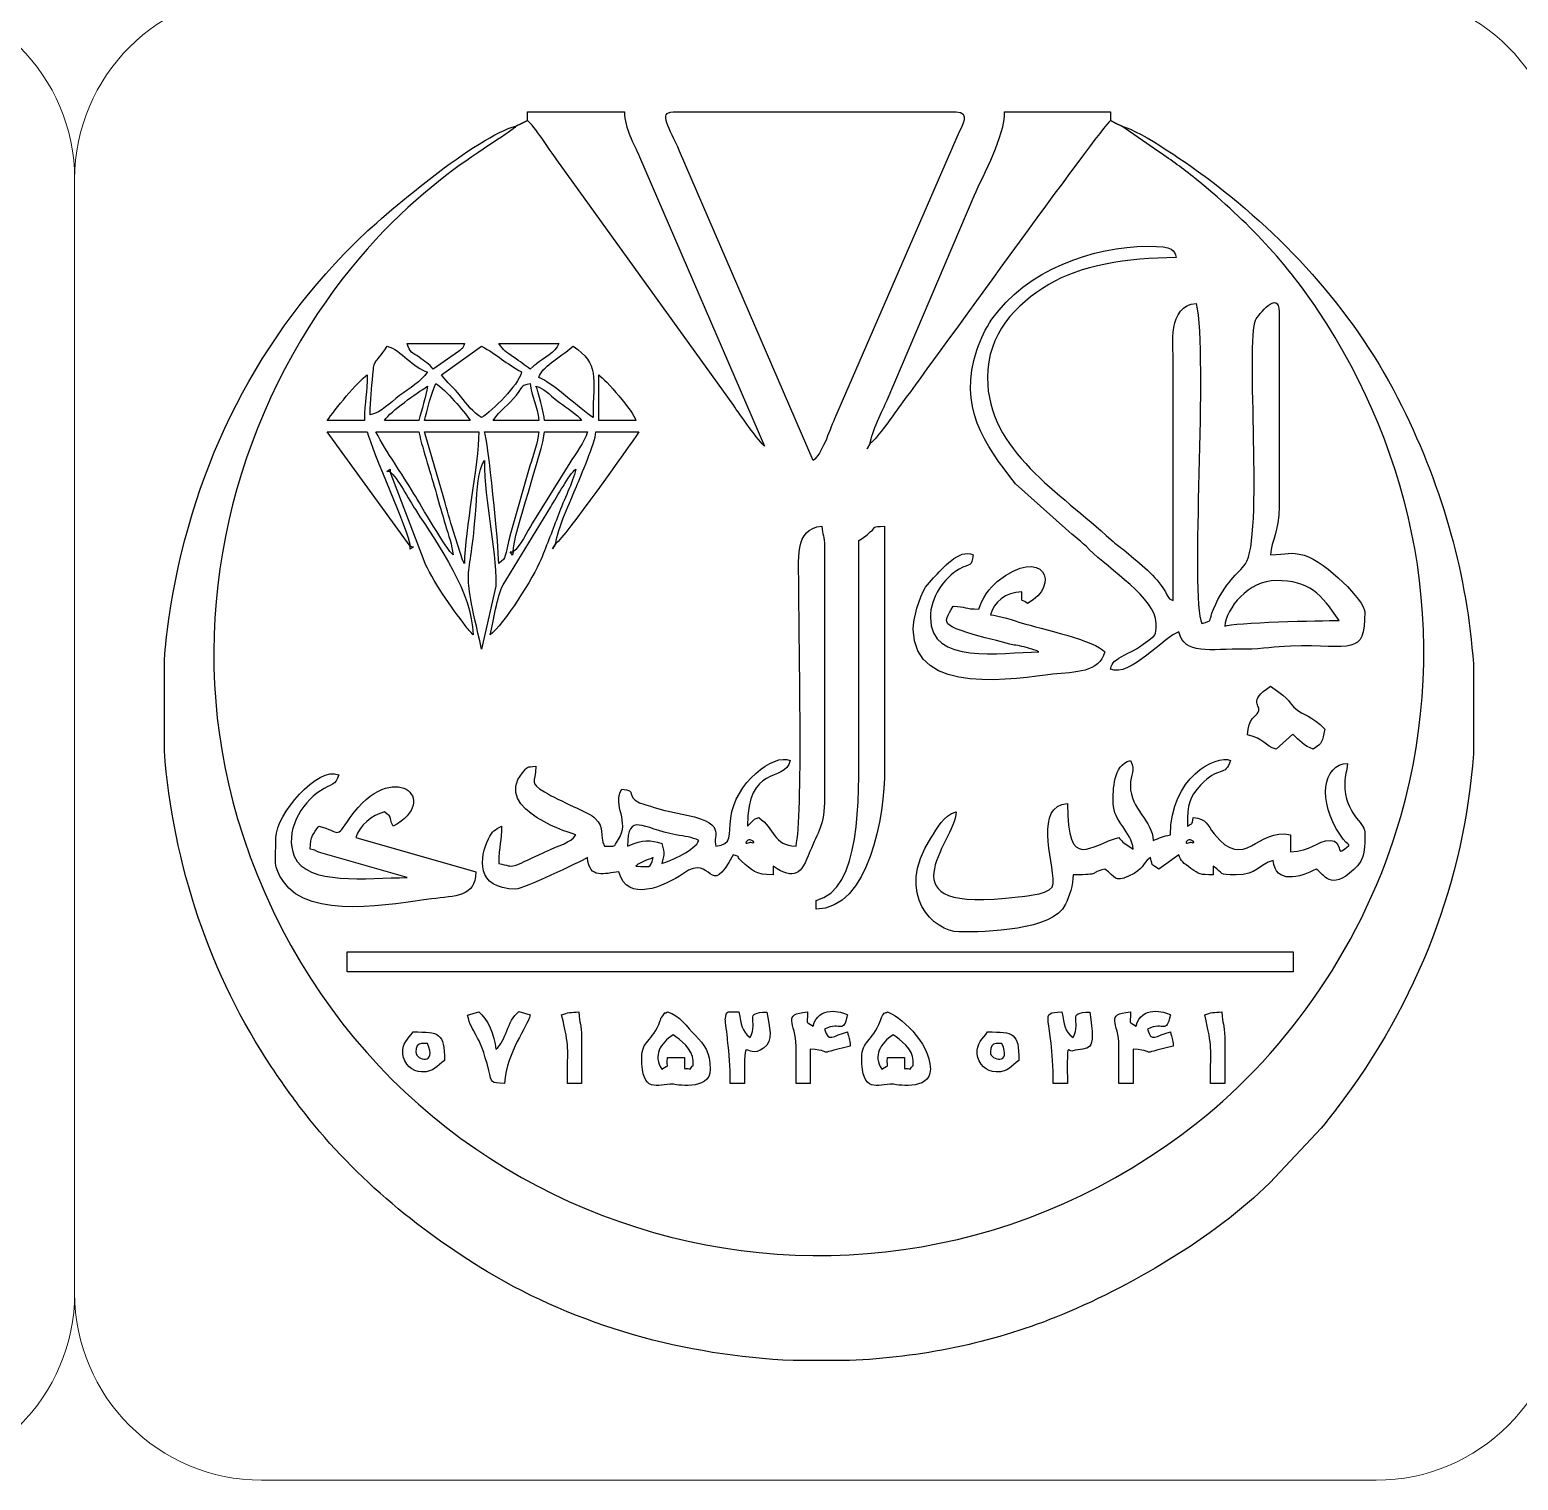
# Model space of a CAD drawing. Header units: millimetres. Extents: x -591 to 604, y 170 to 320.
# Drawn here: x 353.87 to 403.67, y 170.47 to 219.02 of the extents above; entities that cross this region are included whole.
import ezdxf

# ---------------------------------------------------------------- set-up
doc = ezdxf.new("R2010")
doc.units = ezdxf.units.MM
doc.header["$MEASUREMENT"] = 0
doc.layers.add('Layer 1', color=7, linetype='Continuous')

msp = doc.modelspace()

# ---------------------------------------------------------------- linework, layer by layer
at = {"layer": 'Layer 1', "color": 250, "lineweight": 18}
for points in [[(311.8292, 220.2725), (311.8292, 220.2725), (349.1166, 220.2725), (349.1166, 220.2725), (352.5625, 220.2725), (355.3729, 217.4621), (355.3729, 214.0162), (355.3729, 214.0162), (355.3729, 176.7288), (355.3729, 176.7288), (355.3729, 173.2829), (352.5625, 170.4725), (349.1166, 170.4725), (349.1166, 170.4725), (311.8292, 170.4725), (311.8292, 170.4725), (308.3833, 170.4725), (305.5729, 173.2829), (305.5729, 176.7288), (305.5729, 176.7288), (305.5729, 214.0162), (305.5729, 214.0162), (305.5729, 217.4621), (308.3833, 220.2725), (311.8292, 220.2725)], [(361.6292, 220.2725), (361.6292, 220.2725), (398.9166, 220.2725), (398.9166, 220.2725), (402.3625, 220.2725), (405.1729, 217.4621), (405.1729, 214.0162), (405.1729, 214.0162), (405.1729, 176.7288), (405.1729, 176.7288), (405.1729, 173.2829), (402.3625, 170.4725), (398.9166, 170.4725), (398.9166, 170.4725), (361.6292, 170.4725), (361.6292, 170.4725), (358.1833, 170.4725), (355.3729, 173.2829), (355.3729, 176.7288), (355.3729, 176.7288), (355.3729, 214.0162), (355.3729, 214.0162), (355.3729, 217.4621), (358.1833, 220.2725), (361.6292, 220.2725)]]:
    msp.add_open_spline(points, degree=3, knots=[0, 0, 0, 0, 0.125, 0.125, 0.125, 0.25, 0.25, 0.25, 0.375, 0.375, 0.375, 0.5, 0.5, 0.5, 0.625, 0.625, 0.625, 0.75, 0.75, 0.75, 0.875, 0.875, 0.875, 1, 1, 1, 1], dxfattribs=at)
at = {"layer": 'Layer 1', "color": 240}
for points, knots in [([(370.5196, 215.9787), (370.7502, 215.8096), (371.2702, 214.9777), (371.5027, 214.667), (371.5027, 214.667), (377.4232, 206.4356), (377.4232, 206.4356), (377.5936, 206.1854), (378.2925, 205.1977), (378.4561, 205.078), (378.4561, 205.078), (374.2753, 214.7622), (374.2753, 214.7622), (374.0812, 215.2163), (373.7706, 215.7037), (373.7706, 216.2656), (373.7706, 216.2656), (370.5196, 216.2656), (370.5196, 216.2656), (370.5196, 216.2656), (370.5196, 215.9787), (370.5196, 215.9787)], [0, 0, 0, 0, 0.1428571, 0.1428571, 0.1428571, 0.2857143, 0.2857143, 0.2857143, 0.4285714, 0.4285714, 0.4285714, 0.5714286, 0.5714286, 0.5714286, 0.7142857, 0.7142857, 0.7142857, 0.8571429, 0.8571429, 0.8571429, 1, 1, 1, 1]), ([(380.0816, 204.5999), (380.3687, 204.8104), (380.6157, 205.5724), (380.7919, 205.9932), (380.7919, 205.9932), (384.9667, 215.5944), (384.9667, 215.5944), (385.0563, 215.7854), (385.3591, 216.2656), (384.8625, 216.2656), (384.8625, 216.2656), (375.3963, 216.2656), (375.3963, 216.2656), (374.8735, 216.2656), (375.2796, 215.7359), (375.6138, 214.9534), (375.6138, 214.9534), (380.0816, 204.5999), (380.0816, 204.5999)], [0, 0, 0, 0, 0.1666667, 0.1666667, 0.1666667, 0.3333333, 0.3333333, 0.3333333, 0.5, 0.5, 0.5, 0.6666667, 0.6666667, 0.6666667, 0.8333333, 0.8333333, 0.8333333, 1, 1, 1, 1]), ([(381.994, 205.1736), (382.2156, 205.322), (382.7902, 206.1717), (383.005, 206.4575), (383.7037, 207.3873), (389.7305, 215.7622), (390.0261, 215.9787), (390.0261, 215.9787), (390.0261, 216.2656), (390.0261, 216.2656), (390.0261, 216.2656), (386.4881, 216.2656), (386.4881, 216.2656), (386.4881, 215.4549), (385.7991, 214.202), (385.469, 213.46), (385.469, 213.46), (382.5541, 206.6215), (382.5541, 206.6215), (382.4212, 206.2995), (382.024, 205.5346), (381.994, 205.1736)], [0, 0, 0, 0, 0.1428571, 0.1428571, 0.1428571, 0.2857143, 0.2857143, 0.2857143, 0.4285714, 0.4285714, 0.4285714, 0.5714286, 0.5714286, 0.5714286, 0.7142857, 0.7142857, 0.7142857, 0.8571429, 0.8571429, 0.8571429, 1, 1, 1, 1]), ([(390.4086, 215.7875), (390.4086, 215.7875), (391.6517, 214.927), (391.6517, 214.927), (392.1052, 214.6247), (392.4274, 214.3902), (392.8645, 214.0364), (394.4564, 212.7483), (395.8343, 211.3385), (396.9687, 209.6301), (400.1679, 204.8115), (401.4842, 198.8305), (399.7401, 192.6866), (398.5464, 188.4813), (395.9604, 184.838), (392.95, 182.4562), (381.5688, 173.4512), (364.9576, 178.6985), (360.8269, 192.6121), (359.056, 198.577), (360.3464, 204.754), (363.5008, 209.5151), (366.385, 213.8681), (369.8318, 215.3707), (370.1371, 215.7875), (368.8893, 215.4968), (365.7263, 212.8586), (364.7108, 211.8432), (361.2588, 208.3916), (359.2269, 204.1153), (358.5241, 199.2881), (358.4586, 198.8392), (358.4096, 198.3872), (358.3759, 197.9331), (358.3759, 197.9331), (358.3759, 194.8858), (358.3759, 194.8858), (358.6508, 191.0946), (359.9288, 187.3401), (361.971, 184.2897), (362.3116, 183.781), (362.5595, 183.4306), (362.9237, 182.9477), (364.5836, 180.7463), (366.8312, 178.86), (369.1861, 177.4489), (372.2029, 175.6412), (375.7899, 174.6299), (379.4087, 174.4793), (379.4087, 174.4793), (381.3016, 174.4793), (381.3016, 174.4793), (383.6773, 174.5787), (386.0263, 175.0554), (388.1957, 175.9271), (390.6467, 176.9121), (393.4903, 178.581), (395.3588, 180.4297), (395.3588, 180.4297), (397.0738, 182.2528), (397.0738, 182.2528), (397.2527, 182.4643), (397.4271, 182.6916), (397.581, 182.8928), (400.3437, 186.5041), (401.8745, 190.5925), (402.1699, 194.7787), (402.1699, 194.7787), (402.1699, 197.7939), (402.1699, 197.7939), (401.9652, 200.7065), (401.1689, 203.6224), (399.7794, 206.4167), (398.2627, 209.4669), (395.9818, 212.0047), (393.3182, 214.0118), (392.7522, 214.4384), (391.063, 215.6351), (390.4086, 215.7875)], [0, 0, 0, 0, 0.0384615, 0.0384615, 0.0384615, 0.0769231, 0.0769231, 0.0769231, 0.1153846, 0.1153846, 0.1153846, 0.1538462, 0.1538462, 0.1538462, 0.1923077, 0.1923077, 0.1923077, 0.2307692, 0.2307692, 0.2307692, 0.2692308, 0.2692308, 0.2692308, 0.3076923, 0.3076923, 0.3076923, 0.3461538, 0.3461538, 0.3461538, 0.3846154, 0.3846154, 0.3846154, 0.4230769, 0.4230769, 0.4230769, 0.4615385, 0.4615385, 0.4615385, 0.5, 0.5, 0.5, 0.5384615, 0.5384615, 0.5384615, 0.5769231, 0.5769231, 0.5769231, 0.6153846, 0.6153846, 0.6153846, 0.6538462, 0.6538462, 0.6538462, 0.6923077, 0.6923077, 0.6923077, 0.7307692, 0.7307692, 0.7307692, 0.7692308, 0.7692308, 0.7692308, 0.8076923, 0.8076923, 0.8076923, 0.8461538, 0.8461538, 0.8461538, 0.8846154, 0.8846154, 0.8846154, 0.9230769, 0.9230769, 0.9230769, 0.9615385, 0.9615385, 0.9615385, 1, 1, 1, 1]), ([(370.3283, 215.8831), (370.3283, 215.8831), (370.1371, 215.7875), (370.1371, 215.7875), (370.1371, 215.7875), (370.3283, 215.8831), (370.3283, 215.8831)], [0, 0, 0, 0, 0.5, 0.5, 0.5, 1, 1, 1, 1]), ([(370.5196, 215.9787), (370.5196, 215.9787), (370.3283, 215.8831), (370.3283, 215.8831), (370.3283, 215.8831), (370.5196, 215.9787), (370.5196, 215.9787)], [0, 0, 0, 0, 0.5, 0.5, 0.5, 1, 1, 1, 1]), ([(390.2174, 215.8831), (390.2174, 215.8831), (390.0261, 215.9787), (390.0261, 215.9787), (390.0261, 215.9787), (390.2174, 215.8831), (390.2174, 215.8831)], [0, 0, 0, 0, 0.5, 0.5, 0.5, 1, 1, 1, 1]), ([(390.4086, 215.7875), (390.4086, 215.7875), (390.2174, 215.8831), (390.2174, 215.8831), (390.2174, 215.8831), (390.4086, 215.7875), (390.4086, 215.7875)], [0, 0, 0, 0, 0.5, 0.5, 0.5, 1, 1, 1, 1]), ([(391.556, 199.1495), (391.556, 198.686), (391.541, 198.7803), (391.2767, 198.5682), (390.8403, 198.2179), (390.734, 198.2425), (390.3834, 198.0272), (390.1701, 197.8963), (390.0963, 197.8824), (390.0261, 197.6195), (390.6836, 197.3155), (391.8517, 198.7373), (392.3209, 198.8626), (392.5028, 198.0823), (393.3482, 198.2929), (394.5205, 198.2886), (395.1836, 198.2862), (395.5131, 198.3716), (396.0471, 198.3877), (398.1328, 198.4501), (398.5364, 198.0229), (398.5364, 199.5319), (398.5364, 199.889), (397.2728, 201.2026), (396.5039, 201.4268), (396.0175, 201.5686), (395.9521, 201.4443), (395.3808, 201.4443), (395.4242, 201.9662), (395.6677, 202.1736), (395.6677, 203.07), (395.6677, 203.07), (395.6677, 209.5721), (395.6677, 209.5721), (395.6677, 210.3439), (394.9635, 209.4628), (394.8864, 209.3017), (394.5469, 208.5923), (395.163, 201.9926), (394.5411, 201.1368), (394.3056, 200.8128), (393.8721, 200.5596), (393.4739, 199.622), (393.302, 199.2171), (393.4838, 199.2558), (393.086, 199.1495), (392.6744, 200.0073), (393.3002, 208.1185), (392.8947, 209.8589), (391.9349, 209.7791), (392.1294, 208.4296), (392.1297, 207.9466), (392.1297, 207.9466), (392.1297, 199.9144), (392.1297, 199.9144), (391.9248, 199.9971), (392.0418, 199.9253), (391.7842, 200.3339), (391.4935, 200.7949), (390.8948, 201.2529), (390.4746, 201.606), (390.2811, 201.7687), (390.2428, 201.7644), (390.0492, 201.9456), (388.3456, 203.5403), (385.9144, 204.921), (385.9144, 207.3728), (385.9144, 208.8435), (386.8426, 209.8092), (387.9611, 210.4897), (389.0008, 211.1222), (390.5764, 211.389), (392.2254, 211.389), (392.1568, 211.6456), (392.1755, 211.7715), (391.2692, 211.7715), (389.4711, 211.7715), (387.1887, 210.9647), (386.0651, 209.3259), (385.8345, 208.9895), (385.7036, 208.7163), (385.563, 208.2981), (384.9295, 206.4133), (385.7884, 205.1585), (386.855, 203.8192), (386.855, 203.8192), (388.5202, 202.329), (388.5202, 202.329), (388.8266, 202.0369), (389.0293, 201.9192), (389.3322, 201.6111), (389.9708, 200.962), (391.556, 199.9869), (391.556, 199.1495)], [0, 0, 0, 0, 0.0322581, 0.0322581, 0.0322581, 0.0645161, 0.0645161, 0.0645161, 0.0967742, 0.0967742, 0.0967742, 0.1290323, 0.1290323, 0.1290323, 0.1612903, 0.1612903, 0.1612903, 0.1935484, 0.1935484, 0.1935484, 0.2258065, 0.2258065, 0.2258065, 0.2580645, 0.2580645, 0.2580645, 0.2903226, 0.2903226, 0.2903226, 0.3225806, 0.3225806, 0.3225806, 0.3548387, 0.3548387, 0.3548387, 0.3870968, 0.3870968, 0.3870968, 0.4193548, 0.4193548, 0.4193548, 0.4516129, 0.4516129, 0.4516129, 0.483871, 0.483871, 0.483871, 0.516129, 0.516129, 0.516129, 0.5483871, 0.5483871, 0.5483871, 0.5806452, 0.5806452, 0.5806452, 0.6129032, 0.6129032, 0.6129032, 0.6451613, 0.6451613, 0.6451613, 0.6774194, 0.6774194, 0.6774194, 0.7096774, 0.7096774, 0.7096774, 0.7419355, 0.7419355, 0.7419355, 0.7741935, 0.7741935, 0.7741935, 0.8064516, 0.8064516, 0.8064516, 0.8387097, 0.8387097, 0.8387097, 0.8709677, 0.8709677, 0.8709677, 0.9032258, 0.9032258, 0.9032258, 0.9354839, 0.9354839, 0.9354839, 0.9677419, 0.9677419, 0.9677419, 1, 1, 1, 1]), ([(365.2605, 206.1298), (365.6675, 206.2246), (365.9042, 206.5187), (366.2437, 206.7721), (366.5833, 207.0254), (366.9565, 207.2409), (367.1729, 207.5641), (366.7133, 207.6869), (366.2937, 208.302), (365.8343, 208.4246), (365.3788, 207.7447), (365.403, 208.0277), (365.3524, 207.4723), (365.3083, 206.9869), (365.2605, 206.6771), (365.2605, 206.1298)], [0, 0, 0, 0, 0.2, 0.2, 0.2, 0.4, 0.4, 0.4, 0.6, 0.6, 0.6, 0.8, 0.8, 0.8, 1, 1, 1, 1]), ([(367.3642, 207.6597), (367.3642, 207.6597), (368.214, 208.2442), (368.214, 208.2442), (368.3573, 208.3789), (368.3375, 208.3037), (368.416, 208.5203), (368.416, 208.5203), (366.5036, 208.5203), (366.5036, 208.5203), (366.5884, 208.2024), (366.6634, 208.2212), (366.8983, 208.0546), (367.0777, 207.9275), (367.2404, 207.8285), (367.3642, 207.6597)], [0, 0, 0, 0, 0.2, 0.2, 0.2, 0.4, 0.4, 0.4, 0.6, 0.6, 0.6, 0.8, 0.8, 0.8, 1, 1, 1, 1]), ([(367.6511, 207.4685), (367.8452, 207.1785), (368.0475, 207.0596), (368.28, 206.7588), (368.5187, 206.4499), (368.687, 206.2368), (368.9897, 206.0342), (369.3705, 206.2891), (370.201, 207.0875), (370.3283, 207.5641), (369.8099, 207.8384), (369.5081, 208.1505), (368.9897, 208.4246), (368.9897, 208.4246), (367.6511, 207.4685), (367.6511, 207.4685)], [0, 0, 0, 0, 0.2, 0.2, 0.2, 0.4, 0.4, 0.4, 0.6, 0.6, 0.6, 0.8, 0.8, 0.8, 1, 1, 1, 1]), ([(370.6152, 207.6597), (370.6152, 207.6597), (370.7179, 207.7482), (370.7179, 207.7482), (370.7328, 207.7606), (370.8014, 207.8186), (370.822, 207.8355), (371.0782, 208.0437), (371.4527, 208.1922), (371.5714, 208.5203), (371.5714, 208.5203), (369.5634, 208.5203), (369.5634, 208.5203), (369.7153, 208.2935), (369.8178, 208.2195), (370.0594, 208.0602), (370.2908, 207.9077), (370.4163, 207.7928), (370.6152, 207.6597)], [0, 0, 0, 0, 0.1666667, 0.1666667, 0.1666667, 0.3333333, 0.3333333, 0.3333333, 0.5, 0.5, 0.5, 0.6666667, 0.6666667, 0.6666667, 0.8333333, 0.8333333, 0.8333333, 1, 1, 1, 1]), ([(370.9021, 207.3728), (371.2744, 207.2734), (372.3168, 206.3035), (372.7188, 206.0342), (372.7188, 207.4135), (372.9347, 207.832), (372.0495, 208.4246), (371.5571, 207.9967), (371, 207.7394), (370.9021, 207.3728)], [0, 0, 0, 0, 0.3333333, 0.3333333, 0.3333333, 0.6666667, 0.6666667, 0.6666667, 1, 1, 1, 1]), ([(363.8263, 205.9386), (363.8263, 205.9386), (365.0693, 205.9386), (365.0693, 205.9386), (365.0693, 206.6073), (365.1649, 206.8528), (365.1649, 207.4685), (364.8453, 207.2546), (364.0566, 206.2827), (363.8263, 205.9386)], [0, 0, 0, 0, 0.3333333, 0.3333333, 0.3333333, 0.6666667, 0.6666667, 0.6666667, 1, 1, 1, 1]), ([(367.0773, 205.9386), (367.0773, 205.9386), (368.6072, 205.9386), (368.6072, 205.9386), (368.3827, 206.2737), (367.7956, 206.9568), (367.4598, 207.1816), (367.3315, 206.9145), (367.153, 206.2634), (367.0773, 205.9386)], [0, 0, 0, 0, 0.3333333, 0.3333333, 0.3333333, 0.6666667, 0.6666667, 0.6666667, 1, 1, 1, 1]), ([(369.3722, 205.9386), (369.3722, 205.9386), (370.9021, 205.9386), (370.9021, 205.9386), (370.8607, 206.4354), (370.653, 206.7277), (370.6152, 207.1816), (370.2852, 207.0935), (370.4474, 207.1722), (370.1506, 206.7857), (369.905, 206.466), (369.6007, 206.2798), (369.3722, 205.9386)], [0, 0, 0, 0, 0.25, 0.25, 0.25, 0.5, 0.5, 0.5, 0.75, 0.75, 0.75, 1, 1, 1, 1]), ([(372.9101, 205.9386), (372.9101, 205.9386), (374.1531, 205.9386), (374.1531, 205.9386), (374.068, 206.2573), (373.1319, 207.306), (372.9101, 207.4685), (372.9101, 207.4685), (372.9101, 205.9386), (372.9101, 205.9386)], [0, 0, 0, 0, 0.3333333, 0.3333333, 0.3333333, 0.6666667, 0.6666667, 0.6666667, 1, 1, 1, 1]), ([(365.7386, 205.9386), (365.7386, 205.9386), (366.886, 205.9386), (366.886, 205.9386), (366.9702, 206.2995), (367.1438, 206.7367), (367.1729, 207.086), (366.8141, 206.8458), (365.9593, 206.2679), (365.7386, 205.9386)], [0, 0, 0, 0, 0.3333333, 0.3333333, 0.3333333, 0.6666667, 0.6666667, 0.6666667, 1, 1, 1, 1]), ([(371.0934, 205.9386), (371.0934, 205.9386), (372.3363, 205.9386), (372.3363, 205.9386), (372.1888, 206.1402), (371.8334, 206.3614), (371.5979, 206.5388), (371.1521, 206.8747), (371.1151, 207.0037), (370.8065, 207.086), (370.8967, 206.8979), (371.0714, 206.2025), (371.0934, 205.9386)], [0, 0, 0, 0, 0.25, 0.25, 0.25, 0.5, 0.5, 0.5, 0.75, 0.75, 0.75, 1, 1, 1, 1]), ([(366.5992, 201.7313), (366.5584, 202.2214), (365.3091, 204.9372), (365.1649, 205.556), (365.1649, 205.556), (363.8263, 205.556), (363.8263, 205.556), (363.8263, 205.556), (366.5992, 201.7313), (366.5992, 201.7313)], [0, 0, 0, 0, 0.3333333, 0.3333333, 0.3333333, 0.6666667, 0.6666667, 0.6666667, 1, 1, 1, 1]), ([(368.0335, 201.4443), (368.0082, 201.748), (367.8728, 202.113), (367.7799, 202.4338), (367.6716, 202.8078), (367.5684, 203.1603), (367.4806, 203.4731), (367.2825, 204.1783), (367.0441, 204.8774), (366.886, 205.556), (366.886, 205.556), (365.4518, 205.556), (365.4518, 205.556), (365.8382, 204.8256), (366.2935, 204.2096), (366.7257, 203.4833), (366.931, 203.1382), (367.8357, 201.5892), (368.0335, 201.4443)], [0, 0, 0, 0, 0.1666667, 0.1666667, 0.1666667, 0.3333333, 0.3333333, 0.3333333, 0.5, 0.5, 0.5, 0.6666667, 0.6666667, 0.6666667, 0.8333333, 0.8333333, 0.8333333, 1, 1, 1, 1]), ([(368.416, 201.1576), (368.416, 202.2683), (368.894, 204.4569), (368.894, 205.556), (368.894, 205.556), (367.0773, 205.556), (367.0773, 205.556), (367.0773, 205.556), (367.7259, 203.3361), (367.7259, 203.3361), (367.841, 202.9262), (367.9295, 202.6169), (368.0447, 202.2206), (368.0447, 202.2206), (368.3462, 201.2789), (368.3462, 201.2789), (368.3544, 201.2624), (368.374, 201.231), (368.3808, 201.218), (368.3877, 201.2049), (368.4026, 201.1766), (368.416, 201.1576)], [0, 0, 0, 0, 0.1428571, 0.1428571, 0.1428571, 0.2857143, 0.2857143, 0.2857143, 0.4285714, 0.4285714, 0.4285714, 0.5714286, 0.5714286, 0.5714286, 0.7142857, 0.7142857, 0.7142857, 0.8571429, 0.8571429, 0.8571429, 1, 1, 1, 1]), ([(369.5634, 201.1576), (369.8617, 201.376), (369.7147, 201.2874), (369.9666, 202.1886), (369.9666, 202.1886), (370.6039, 204.4198), (370.6039, 204.4198), (370.6985, 204.7439), (370.8748, 205.229), (370.9021, 205.556), (370.9021, 205.556), (369.0853, 205.556), (369.0853, 205.556), (369.2034, 205.31), (369.5634, 201.713), (369.5634, 201.1576)], [0, 0, 0, 0, 0.2, 0.2, 0.2, 0.4, 0.4, 0.4, 0.6, 0.6, 0.6, 0.8, 0.8, 0.8, 1, 1, 1, 1]), ([(370.0415, 201.5399), (370.2759, 201.7117), (370.5085, 202.2235), (370.6923, 202.5148), (370.6923, 202.5148), (371.9353, 204.5228), (371.9353, 204.5228), (372.119, 204.8145), (372.4399, 205.2278), (372.5276, 205.556), (372.5276, 205.556), (371.0934, 205.556), (371.0934, 205.556), (371.0408, 204.924), (370.0553, 202.1594), (370.0415, 201.5399)], [0, 0, 0, 0, 0.2, 0.2, 0.2, 0.4, 0.4, 0.4, 0.6, 0.6, 0.6, 0.8, 0.8, 0.8, 1, 1, 1, 1]), ([(371.4758, 201.8269), (371.7455, 202.0074), (373.9224, 205.0687), (374.2489, 205.556), (374.2489, 205.556), (372.8145, 205.556), (372.8145, 205.556), (372.782, 205.1663), (372.3025, 204.085), (372.1589, 203.7256), (371.9777, 203.2723), (371.5144, 202.2902), (371.4758, 201.8269)], [0, 0, 0, 0, 0.25, 0.25, 0.25, 0.5, 0.5, 0.5, 0.75, 0.75, 0.75, 1, 1, 1, 1]), ([(381.994, 205.1736), (381.994, 205.1736), (381.884, 204.9872), (381.884, 204.9872), (381.884, 204.9872), (381.994, 205.1736), (381.994, 205.1736)], [0, 0, 0, 0, 0.5, 0.5, 0.5, 1, 1, 1, 1]), ([(365.9299, 204.2174), (365.9299, 204.2174), (365.9299, 204.313), (365.9299, 204.313), (365.9299, 204.313), (365.8183, 204.2333), (365.8183, 204.2333), (365.8183, 204.2333), (365.9299, 204.2174), (365.9299, 204.2174)], [0, 0, 0, 0, 0.3333333, 0.3333333, 0.3333333, 0.6666667, 0.6666667, 0.6666667, 1, 1, 1, 1]), ([(365.9299, 204.2174), (365.9299, 204.2174), (367.0624, 201.2383), (367.0624, 201.2383), (367.3034, 200.6315), (368.0056, 199.6434), (368.4415, 199.0793), (368.5354, 198.9581), (368.6182, 198.8644), (368.7028, 198.767), (368.6711, 200.1936), (367.5738, 201.7132), (366.7717, 202.9556), (366.572, 203.2649), (366.1592, 204.0493), (365.9299, 204.2174)], [0, 0, 0, 0, 0.2, 0.2, 0.2, 0.4, 0.4, 0.4, 0.6, 0.6, 0.6, 0.8, 0.8, 0.8, 1, 1, 1, 1]), ([(368.9897, 198.2889), (368.9897, 198.2889), (369.4678, 200.3925), (369.4678, 200.3925), (369.4678, 201.8315), (369.0853, 203.1305), (369.0853, 204.5999), (368.8604, 204.2761), (368.8395, 203.6323), (368.8018, 203.0666), (368.6087, 200.1816), (368.2616, 201.4142), (368.9897, 198.2889)], [0, 0, 0, 0, 0.25, 0.25, 0.25, 0.5, 0.5, 0.5, 0.75, 0.75, 0.75, 1, 1, 1, 1]), ([(369.2766, 198.767), (369.708, 199.0832), (370.749, 200.7167), (370.9707, 201.2802), (371.1823, 201.8177), (371.3751, 202.2804), (371.5603, 202.7942), (371.7314, 203.2696), (372.0384, 203.8549), (372.1451, 204.313), (371.9153, 204.1446), (371.5035, 203.361), (371.3033, 203.0513), (371.3033, 203.0513), (369.7045, 200.4426), (369.7045, 200.4426), (369.5073, 200.027), (369.3882, 199.2466), (369.2766, 198.767)], [0, 0, 0, 0, 0.1666667, 0.1666667, 0.1666667, 0.3333333, 0.3333333, 0.3333333, 0.5, 0.5, 0.5, 0.6666667, 0.6666667, 0.6666667, 0.8333333, 0.8333333, 0.8333333, 1, 1, 1, 1]), ([(379.5079, 191.6911), (378.7415, 191.7081), (378.7967, 192.2912), (378.2649, 192.6473), (378.0908, 192.6007), (378.168, 192.6274), (378.0703, 192.5549), (378.0703, 192.5549), (377.8824, 192.3605), (377.8824, 192.3605), (377.8824, 194.4652), (379.1095, 193.7842), (379.3167, 194.5597), (378.7532, 194.8202), (377.4608, 193.7889), (377.3219, 192.6339), (377.2537, 192.0663), (377.3842, 191.7371), (376.8306, 191.6911), (376.6678, 192.0852), (377.3304, 192.461), (375.5472, 192.7982), (375.0762, 192.8871), (374.9148, 192.9497), (374.4886, 193.0783), (374.4835, 193.0798), (374.2815, 193.1421), (374.2709, 193.1475), (373.7776, 193.3959), (374.2345, 193.5423), (373.6752, 193.6035), (373.3476, 193.0205), (373.9822, 192.5368), (373.5604, 191.9039), (373.3796, 191.6326), (373.5126, 191.7002), (373.1014, 191.6911), (372.9134, 192.0829), (373.1213, 192.295), (372.7914, 192.6241), (372.605, 192.8101), (371.5862, 193.2026), (371.0917, 193.5086), (370.567, 193.8335), (370.7931, 193.7706), (370.8065, 194.3685), (370.4827, 194.3415), (370.532, 194.3611), (370.3562, 194.1493), (369.3183, 192.8975), (372.1183, 192.0757), (372.1451, 192.0736), (371.9359, 191.7879), (371.649, 191.752), (371.0959, 191.4971), (369.8547, 190.9253), (370.1505, 190.9806), (369.5634, 191.1174), (369.5634, 191.6979), (369.6591, 191.8835), (369.6591, 192.3605), (369.4293, 192.2389), (369.3504, 192.2046), (369.2199, 191.9387), (368.9249, 191.3373), (368.7608, 190.2567), (370.1371, 190.2567), (370.3748, 190.2567), (372.2251, 191.1485), (372.5276, 191.3085), (372.5894, 190.5655), (373.1026, 190.7908), (373.5794, 190.8304), (373.8551, 189.798), (375.0936, 190.3298), (375.7396, 190.779), (376.7524, 191.4832), (376.5728, 189.8329), (377.4043, 191.4041), (377.7728, 191.2708), (377.4263, 191.422), (377.6777, 191.1994), (378.0487, 190.8709), (378.1321, 190.7348), (378.743, 190.7348), (378.743, 190.7348), (378.743, 191.0216), (378.743, 191.0216), (379.4633, 190.5391), (379.6714, 190.7447), (379.9736, 191.5121), (380.2347, 192.1752), (380.4641, 192.3724), (380.4641, 193.3166), (380.4641, 193.3166), (380.4641, 201.7313), (380.4641, 201.7313), (380.4641, 202.061), (380.3934, 202.1015), (380.3685, 202.4006), (379.4403, 202.3234), (379.6034, 201.2883), (379.6035, 200.2969), (379.6037, 198.4505), (379.7429, 192.6997), (379.5079, 191.6911)], [0, 0, 0, 0, 0.0285714, 0.0285714, 0.0285714, 0.0571429, 0.0571429, 0.0571429, 0.0857143, 0.0857143, 0.0857143, 0.1142857, 0.1142857, 0.1142857, 0.1428571, 0.1428571, 0.1428571, 0.1714286, 0.1714286, 0.1714286, 0.2, 0.2, 0.2, 0.2285714, 0.2285714, 0.2285714, 0.2571429, 0.2571429, 0.2571429, 0.2857143, 0.2857143, 0.2857143, 0.3142857, 0.3142857, 0.3142857, 0.3428571, 0.3428571, 0.3428571, 0.3714286, 0.3714286, 0.3714286, 0.4, 0.4, 0.4, 0.4285714, 0.4285714, 0.4285714, 0.4571429, 0.4571429, 0.4571429, 0.4857143, 0.4857143, 0.4857143, 0.5142857, 0.5142857, 0.5142857, 0.5428571, 0.5428571, 0.5428571, 0.5714286, 0.5714286, 0.5714286, 0.6, 0.6, 0.6, 0.6285714, 0.6285714, 0.6285714, 0.6571429, 0.6571429, 0.6571429, 0.6857143, 0.6857143, 0.6857143, 0.7142857, 0.7142857, 0.7142857, 0.7428571, 0.7428571, 0.7428571, 0.7714286, 0.7714286, 0.7714286, 0.8, 0.8, 0.8, 0.8285714, 0.8285714, 0.8285714, 0.8571429, 0.8571429, 0.8571429, 0.8857143, 0.8857143, 0.8857143, 0.9142857, 0.9142857, 0.9142857, 0.9428571, 0.9428571, 0.9428571, 0.9714286, 0.9714286, 0.9714286, 1, 1, 1, 1]), ([(381.6115, 201.9225), (381.6115, 199.6913), (381.6115, 197.4602), (381.6115, 195.2291), (381.6115, 193.2472), (381.6967, 190.2283), (380.1773, 189.8742), (380.1773, 189.8742), (380.1773, 189.5873), (380.1773, 189.5873), (381.9528, 189.5873), (382.4721, 192.7273), (382.4721, 194.2728), (382.4721, 194.2728), (382.4721, 202.4006), (382.4721, 202.4006), (382.0106, 202.3903), (382.2296, 202.3958), (381.9936, 202.2096), (381.9918, 202.2082), (381.914, 202.1342), (381.8396, 202.077), (381.7344, 201.9959), (381.6946, 201.978), (381.6115, 201.9225)], [0, 0, 0, 0, 0.125, 0.125, 0.125, 0.25, 0.25, 0.25, 0.375, 0.375, 0.375, 0.5, 0.5, 0.5, 0.625, 0.625, 0.625, 0.75, 0.75, 0.75, 0.875, 0.875, 0.875, 1, 1, 1, 1]), ([(366.5992, 201.7313), (366.5992, 201.7313), (366.5992, 201.6357), (366.5992, 201.6357), (366.5992, 201.6357), (366.7108, 201.7154), (366.7108, 201.7154), (366.7108, 201.7154), (366.5992, 201.7313), (366.5992, 201.7313)], [0, 0, 0, 0, 0.3333333, 0.3333333, 0.3333333, 0.6666667, 0.6666667, 0.6666667, 1, 1, 1, 1]), ([(371.4758, 201.8269), (371.4758, 201.8269), (371.3658, 201.6403), (371.3658, 201.6403), (371.3658, 201.6403), (371.4758, 201.8269), (371.4758, 201.8269)], [0, 0, 0, 0, 0.5, 0.5, 0.5, 1, 1, 1, 1]), ([(383.4282, 198.9582), (383.4282, 196.6664), (386.9497, 197.32), (388.0968, 197.4452), (388.8581, 197.5285), (389.6474, 197.4916), (389.8349, 198.1932), (389.5614, 198.5665), (387.6438, 198.9844), (387.0736, 199.1612), (386.8211, 199.2396), (386.299, 199.4123), (386.01, 199.4363), (386.1231, 199.86), (386.5195, 200.1892), (387.0618, 200.2013), (387.0989, 199.7572), (386.9594, 200.0341), (387.2532, 199.8187), (388.3952, 200.4232), (387.7828, 201.7947), (386.2383, 200.5468), (386.0055, 200.359), (385.7006, 199.9412), (385.6277, 199.6275), (385.147, 199.6275), (385.1995, 199.7136), (384.767, 199.7232), (384.4232, 199.0736), (384.1384, 199.101), (386.6576, 198.4583), (386.7947, 198.4234), (386.9153, 198.4107), (387.1368, 198.3638), (387.1368, 198.3638), (387.572, 198.2252), (387.572, 198.2252), (387.5861, 198.2191), (387.6155, 198.206), (387.6357, 198.1932), (386.341, 198.1932), (384.002, 197.7294), (384.002, 199.3407), (384.002, 200.0393), (384.4729, 200.6754), (384.9635, 200.961), (385.3371, 201.1785), (385.3898, 201.0188), (385.4363, 201.4443), (384.949, 201.6698), (384.4167, 200.9689), (384.105, 200.6721), (384.105, 200.6721), (383.8456, 200.3578), (383.8456, 200.3578), (383.6266, 200.0085), (383.4282, 199.2962), (383.4282, 198.9582)], [0, 0, 0, 0, 0.0526316, 0.0526316, 0.0526316, 0.1052632, 0.1052632, 0.1052632, 0.1578947, 0.1578947, 0.1578947, 0.2105263, 0.2105263, 0.2105263, 0.2631579, 0.2631579, 0.2631579, 0.3157895, 0.3157895, 0.3157895, 0.3684211, 0.3684211, 0.3684211, 0.4210526, 0.4210526, 0.4210526, 0.4736842, 0.4736842, 0.4736842, 0.5263158, 0.5263158, 0.5263158, 0.5789474, 0.5789474, 0.5789474, 0.6315789, 0.6315789, 0.6315789, 0.6842105, 0.6842105, 0.6842105, 0.7368421, 0.7368421, 0.7368421, 0.7894737, 0.7894737, 0.7894737, 0.8421053, 0.8421053, 0.8421053, 0.8947368, 0.8947368, 0.8947368, 0.9473684, 0.9473684, 0.9473684, 1, 1, 1, 1]), ([(370.0415, 201.5399), (370.0415, 201.5399), (369.9459, 201.5399), (369.9459, 201.5399), (369.9459, 201.5399), (370.0256, 201.4285), (370.0256, 201.4285), (370.0256, 201.4285), (370.0415, 201.5399), (370.0415, 201.5399)], [0, 0, 0, 0, 0.3333333, 0.3333333, 0.3333333, 0.6666667, 0.6666667, 0.6666667, 1, 1, 1, 1]), ([(393.8509, 199.0538), (393.9003, 199.6482), (394.642, 200.5839), (395.572, 200.5839), (396.6821, 200.5839), (397.0813, 200.1327), (397.6757, 199.245), (397.0883, 199.245), (394.1239, 199.185), (393.8509, 199.0538)], [0, 0, 0, 0, 0.3333333, 0.3333333, 0.3333333, 0.6666667, 0.6666667, 0.6666667, 1, 1, 1, 1]), ([(394.6158, 195.4203), (395.1692, 195.2913), (395.1856, 195.0453), (395.572, 194.9422), (395.572, 194.9422), (396.1279, 195.4389), (396.1279, 195.4389), (396.3553, 195.2381), (396.5063, 195.0245), (396.8151, 194.9422), (397.1416, 195.1608), (397.0955, 195.1736), (397.1975, 195.6115), (396.7742, 196.0577), (396.466, 196.087), (396.2402, 196.2797), (395.9635, 196.5154), (396.1261, 196.5467), (395.3808, 197.0458), (394.5874, 196.5145), (395.0959, 196.4234), (394.9733, 196.1833), (394.8814, 196.0038), (394.6287, 195.9937), (394.6158, 195.4203)], [0, 0, 0, 0, 0.125, 0.125, 0.125, 0.25, 0.25, 0.25, 0.375, 0.375, 0.375, 0.5, 0.5, 0.5, 0.625, 0.625, 0.625, 0.75, 0.75, 0.75, 0.875, 0.875, 0.875, 1, 1, 1, 1]), ([(392.0341, 192.0736), (391.8024, 192.0195), (391.6504, 191.9735), (391.4604, 191.8822), (391.446, 192.5271), (390.6954, 192.9548), (390.6954, 193.6991), (390.6954, 194.1648), (390.8863, 194.1618), (390.6954, 194.5597), (390.1028, 194.4014), (390.1217, 193.5991), (390.1217, 193.1254), (390.1217, 192.5293), (390.7427, 192.1779), (390.7911, 191.5955), (390.7911, 191.5955), (390.4465, 191.8246), (390.4465, 191.8246), (390.3916, 191.8789), (390.3328, 191.9591), (390.3129, 191.978), (389.3468, 191.7529), (388.5918, 190.7775), (388.5918, 193.1254), (387.4788, 193.0328), (388.1136, 191.2626), (388.1136, 190.4479), (388.1136, 190.0866), (387.2448, 190.037), (386.9382, 189.9979), (382.203, 189.3935), (384.8402, 191.8301), (384.8625, 192.8385), (384.4234, 192.7213), (384.2473, 192.3122), (384.0193, 191.9607), (382.7805, 190.0518), (384.1493, 188.8224), (384.9582, 188.8224), (385.8625, 188.8224), (388.0994, 188.8567), (388.5281, 189.7467), (388.6469, 189.9933), (388.7759, 190.4148), (388.7831, 190.7348), (389.7693, 190.7348), (389.2844, 190.7978), (389.8349, 190.9262), (390.2143, 190.672), (390.1516, 190.4626), (390.6336, 190.6888), (391.2119, 190.9606), (391.0173, 191.0539), (391.3648, 191.3085), (391.454, 190.9745), (391.4012, 191.0938), (391.6517, 190.9262), (391.6517, 190.9262), (392.3209, 191.4041), (392.3209, 191.4041), (392.3758, 191.1989), (392.4691, 191.1244), (392.7215, 190.9441), (392.9955, 190.7482), (393.022, 190.7348), (393.4684, 190.7348), (393.4684, 190.7348), (393.4684, 191.0216), (393.4684, 191.0216), (393.8529, 190.7641), (393.5845, 190.7348), (394.2334, 190.7348), (394.9491, 190.7348), (394.9733, 191.0786), (395.4764, 191.2129), (395.5429, 190.4141), (396.3678, 190.6389), (396.9107, 190.9262), (397.1869, 190.7411), (397.3791, 190.1879), (398.1725, 190.9073), (398.5844, 191.2806), (398.5364, 191.6878), (398.5364, 192.1692), (398.5364, 192.5071), (397.8669, 192.7414), (397.8669, 193.7948), (397.8669, 194.1244), (397.9376, 194.1649), (397.9625, 194.4641), (397.1277, 194.4454), (396.9544, 193.1916), (397.7, 192.09), (398.0509, 191.5714), (398.1133, 191.8283), (397.8623, 191.5982), (397.5621, 191.3232), (397.8231, 191.8822), (397.3888, 191.8822), (396.9106, 191.8822), (396.7549, 191.5155), (396.0501, 191.4999), (396.0501, 191.4999), (396.0501, 192.0736), (396.0501, 192.0736), (394.9377, 192.3327), (394.5266, 190.8206), (393.4966, 192.1017), (393.2448, 192.4152), (393.2767, 192.6076), (392.7991, 192.6473), (392.7322, 192.3677), (392.8114, 192.5095), (392.6078, 192.3605), (392.6078, 193.1375), (392.6541, 193.3033), (393.0455, 193.7396), (393.6218, 194.3826), (393.894, 194.0046), (394.0421, 194.5597), (393.5656, 194.78), (392.0341, 193.9768), (392.0341, 192.0736)], [0, 0, 0, 0, 0.0243902, 0.0243902, 0.0243902, 0.0487805, 0.0487805, 0.0487805, 0.0731707, 0.0731707, 0.0731707, 0.097561, 0.097561, 0.097561, 0.1219512, 0.1219512, 0.1219512, 0.1463415, 0.1463415, 0.1463415, 0.1707317, 0.1707317, 0.1707317, 0.195122, 0.195122, 0.195122, 0.2195122, 0.2195122, 0.2195122, 0.2439024, 0.2439024, 0.2439024, 0.2682927, 0.2682927, 0.2682927, 0.2926829, 0.2926829, 0.2926829, 0.3170732, 0.3170732, 0.3170732, 0.3414634, 0.3414634, 0.3414634, 0.3658537, 0.3658537, 0.3658537, 0.3902439, 0.3902439, 0.3902439, 0.4146341, 0.4146341, 0.4146341, 0.4390244, 0.4390244, 0.4390244, 0.4634146, 0.4634146, 0.4634146, 0.4878049, 0.4878049, 0.4878049, 0.5121951, 0.5121951, 0.5121951, 0.5365854, 0.5365854, 0.5365854, 0.5609756, 0.5609756, 0.5609756, 0.5853659, 0.5853659, 0.5853659, 0.6097561, 0.6097561, 0.6097561, 0.6341463, 0.6341463, 0.6341463, 0.6585366, 0.6585366, 0.6585366, 0.6829268, 0.6829268, 0.6829268, 0.7073171, 0.7073171, 0.7073171, 0.7317073, 0.7317073, 0.7317073, 0.7560976, 0.7560976, 0.7560976, 0.7804878, 0.7804878, 0.7804878, 0.804878, 0.804878, 0.804878, 0.8292683, 0.8292683, 0.8292683, 0.8536585, 0.8536585, 0.8536585, 0.8780488, 0.8780488, 0.8780488, 0.902439, 0.902439, 0.902439, 0.9268293, 0.9268293, 0.9268293, 0.9512195, 0.9512195, 0.9512195, 0.9756098, 0.9756098, 0.9756098, 1, 1, 1, 1]), ([(362.105, 191.978), (362.105, 191.1362), (362.0014, 191.0412), (362.3558, 190.5075), (363.2185, 189.2086), (366.0465, 189.7564), (367.3099, 189.9285), (368.1067, 190.037), (368.7792, 189.971), (368.7985, 190.8304), (368.7985, 190.8304), (364.7825, 191.978), (364.7825, 191.978), (364.8923, 192.3894), (365.3289, 192.7291), (365.7386, 192.8385), (366.0545, 192.6071), (365.8459, 192.7344), (366.0255, 192.3605), (367.6735, 193.2325), (366.015, 194.6894), (364.5908, 192.6476), (364.0581, 191.8841), (364.2999, 192.1833), (363.5393, 192.3605), (363.3649, 192.0998), (363.2624, 192.0409), (363.2524, 191.5955), (363.6074, 191.5127), (363.2825, 191.5742), (363.6092, 191.474), (363.6092, 191.474), (366.5036, 190.6392), (366.5036, 190.6392), (365.1306, 190.6392), (363.1525, 190.359), (362.7227, 191.3551), (362.3769, 192.1563), (362.9529, 193.1319), (363.5935, 193.5492), (363.9471, 193.7795), (364.1113, 193.7166), (364.2088, 194.0816), (363.5211, 194.3996), (362.105, 192.7441), (362.105, 191.978)], [0, 0, 0, 0, 0.0666667, 0.0666667, 0.0666667, 0.1333333, 0.1333333, 0.1333333, 0.2, 0.2, 0.2, 0.2666667, 0.2666667, 0.2666667, 0.3333333, 0.3333333, 0.3333333, 0.4, 0.4, 0.4, 0.4666667, 0.4666667, 0.4666667, 0.5333333, 0.5333333, 0.5333333, 0.6, 0.6, 0.6, 0.6666667, 0.6666667, 0.6666667, 0.7333333, 0.7333333, 0.7333333, 0.8, 0.8, 0.8, 0.8666667, 0.8666667, 0.8666667, 0.9333333, 0.9333333, 0.9333333, 1, 1, 1, 1]), ([(373.8663, 191.6911), (373.8925, 192.8661), (374.3472, 192.2815), (375.4905, 192.0721), (375.8007, 192.0153), (376.0084, 192.0015), (376.2569, 191.8822), (376.1466, 191.5779), (375.3218, 191.189), (375.0137, 191.1174), (375.1157, 191.5552), (375.1157, 191.3487), (375.0137, 191.7868), (374.6271, 191.8893), (374.4128, 191.9533), (373.8663, 191.6911)], [0, 0, 0, 0, 0.2, 0.2, 0.2, 0.4, 0.4, 0.4, 0.6, 0.6, 0.6, 0.8, 0.8, 0.8, 1, 1, 1, 1]), ([(377.8824, 191.8822), (377.984, 191.9838), (378.245, 191.7305), (377.9889, 191.8326), (377.9867, 191.8334), (377.7222, 191.7221), (377.8824, 191.8822)], [0, 0, 0, 0, 0.5, 0.5, 0.5, 1, 1, 1, 1]), ([(392.6078, 191.8822), (392.7094, 191.9838), (392.9705, 191.7305), (392.7144, 191.8326), (392.7121, 191.8334), (392.4476, 191.7221), (392.6078, 191.8822)], [0, 0, 0, 0, 0.5, 0.5, 0.5, 1, 1, 1, 1]), ([(374.1531, 191.0216), (374.2773, 191.1296), (374.1564, 191.0578), (374.3851, 191.1722), (374.508, 191.2335), (374.6052, 191.2502), (374.727, 191.3085), (374.6221, 190.916), (374.6556, 191.0216), (374.1531, 191.0216)], [0, 0, 0, 0, 0.3333333, 0.3333333, 0.3333333, 0.6666667, 0.6666667, 0.6666667, 1, 1, 1, 1]), ([(364.4956, 187.4838), (364.4956, 187.4838), (396.1457, 187.4838), (396.1457, 187.4838), (396.1457, 187.4838), (396.1457, 188.153), (396.1457, 188.153), (396.1457, 188.153), (364.4956, 188.153), (364.4956, 188.153), (364.4956, 188.153), (364.4956, 187.4838), (364.4956, 187.4838)], [0, 0, 0, 0, 0.25, 0.25, 0.25, 0.5, 0.5, 0.5, 0.75, 0.75, 0.75, 1, 1, 1, 1]), ([(379.5079, 184.9976), (379.5079, 184.9976), (379.5079, 183.7546), (379.5079, 183.7546), (379.5079, 183.7546), (379.986, 183.7546), (379.986, 183.7546), (379.986, 183.7546), (379.986, 184.902), (379.986, 184.902), (380.9673, 184.8203), (379.9427, 184.6755), (381.3247, 184.9976), (381.3032, 185.2557), (381.2799, 185.2576), (381.229, 185.4757), (380.7319, 185.3598), (380.5931, 185.0882), (380.4641, 185.5713), (381.0382, 185.8467), (381.0681, 185.3584), (381.229, 186.0495), (381.0387, 186.1564), (380.2467, 186.3755), (380.0816, 185.6669), (379.8038, 185.8705), (379.9014, 185.6536), (379.8904, 186.145), (379.004, 186.0713), (379.5079, 185.7851), (379.5079, 184.9976)], [0, 0, 0, 0, 0.1, 0.1, 0.1, 0.2, 0.2, 0.2, 0.3, 0.3, 0.3, 0.4, 0.4, 0.4, 0.5, 0.5, 0.5, 0.6, 0.6, 0.6, 0.7, 0.7, 0.7, 0.8, 0.8, 0.8, 0.9, 0.9, 0.9, 1, 1, 1, 1]), ([(390.3129, 184.9976), (390.3129, 184.9976), (390.3129, 183.7546), (390.3129, 183.7546), (390.3129, 183.7546), (390.7911, 183.7546), (390.7911, 183.7546), (390.7911, 183.7546), (390.7911, 184.902), (390.7911, 184.902), (391.7724, 184.8203), (390.7477, 184.6755), (392.1297, 184.9976), (392.1083, 185.2557), (392.0849, 185.2576), (392.0341, 185.4757), (391.5371, 185.3598), (391.3981, 185.0882), (391.2692, 185.5713), (391.8431, 185.8467), (391.8732, 185.3584), (392.0341, 186.0495), (391.8436, 186.1564), (391.0517, 186.3755), (390.8867, 185.6669), (390.6089, 185.8705), (390.7064, 185.6536), (390.6954, 186.145), (389.8091, 186.0713), (390.3129, 185.7851), (390.3129, 184.9976)], [0, 0, 0, 0, 0.1, 0.1, 0.1, 0.2, 0.2, 0.2, 0.3, 0.3, 0.3, 0.4, 0.4, 0.4, 0.5, 0.5, 0.5, 0.6, 0.6, 0.6, 0.7, 0.7, 0.7, 0.8, 0.8, 0.8, 0.9, 0.9, 0.9, 1, 1, 1, 1]), ([(368.5152, 186.0378), (368.6674, 185.3808), (368.9114, 185.4978), (369.2286, 184.1846), (369.3297, 183.7661), (369.2839, 183.765), (369.7546, 183.7546), (369.8471, 184.8663), (370.5136, 185.6131), (370.6152, 186.0495), (370.6152, 186.0495), (370.2364, 186.1567), (370.2364, 186.1567), (369.8275, 185.8482), (369.818, 185.1586), (369.4678, 184.902), (369.4294, 185.3632), (369.1816, 185.9343), (368.894, 186.145), (368.894, 186.145), (368.5152, 186.0378), (368.5152, 186.0378)], [0, 0, 0, 0, 0.1428571, 0.1428571, 0.1428571, 0.2857143, 0.2857143, 0.2857143, 0.4285714, 0.4285714, 0.4285714, 0.5714286, 0.5714286, 0.5714286, 0.7142857, 0.7142857, 0.7142857, 0.8571429, 0.8571429, 0.8571429, 1, 1, 1, 1]), ([(371.6671, 186.0495), (371.9412, 184.8726), (371.8583, 185.0561), (371.8583, 183.7546), (371.8583, 183.7546), (372.3363, 183.7546), (372.3363, 183.7546), (372.3363, 183.7546), (372.3363, 185.2844), (372.3363, 185.2844), (372.3363, 185.7651), (372.2505, 185.7126), (372.2408, 186.145), (371.9855, 186.1394), (371.8585, 186.1237), (371.6671, 186.0495)], [0, 0, 0, 0, 0.2, 0.2, 0.2, 0.4, 0.4, 0.4, 0.6, 0.6, 0.6, 0.8, 0.8, 0.8, 1, 1, 1, 1]), ([(374.3443, 184.6152), (374.3443, 183.3841), (374.8598, 183.7271), (375.3963, 183.7271), (375.3968, 183.7271), (376.6393, 183.4627), (376.6393, 184.2326), (376.6393, 184.7969), (376.4383, 185.0639), (376.1399, 185.3587), (375.8542, 185.6406), (375.617, 186.035), (375.2049, 186.145), (375.0266, 186.0256), (375.2146, 186.2398), (375.0474, 186.0161), (374.9379, 185.8695), (375.0203, 185.9986), (374.9683, 185.8602), (374.6858, 185.1059), (374.3443, 185.1898), (374.3443, 184.6152)], [0, 0, 0, 0, 0.1428571, 0.1428571, 0.1428571, 0.2857143, 0.2857143, 0.2857143, 0.4285714, 0.4285714, 0.4285714, 0.5714286, 0.5714286, 0.5714286, 0.7142857, 0.7142857, 0.7142857, 0.8571429, 0.8571429, 0.8571429, 1, 1, 1, 1]), ([(377.3087, 183.7546), (377.3087, 183.7546), (377.7867, 183.7546), (377.7867, 183.7546), (377.7867, 185.6471), (377.7686, 184.4649), (378.4185, 184.933), (378.7771, 185.1914), (378.6105, 185.6305), (378.5354, 186.1422), (377.7275, 186.1267), (378.2658, 185.8842), (377.978, 185.2844), (377.668, 185.5115), (377.6948, 185.7187), (377.5955, 186.145), (377.2193, 186.1366), (377.1709, 186.2362), (377.142, 185.8851), (377.1411, 185.8741), (377.2034, 185.3633), (377.221, 185.1984), (377.2741, 184.701), (377.3087, 184.3778), (377.3087, 183.7546)], [0, 0, 0, 0, 0.125, 0.125, 0.125, 0.25, 0.25, 0.25, 0.375, 0.375, 0.375, 0.5, 0.5, 0.5, 0.625, 0.625, 0.625, 0.75, 0.75, 0.75, 0.875, 0.875, 0.875, 1, 1, 1, 1]), ([(381.7071, 184.6152), (381.7071, 183.3841), (382.2225, 183.7271), (382.759, 183.7271), (382.7595, 183.7271), (384.002, 183.4627), (384.002, 184.2326), (384.002, 185.1432), (382.9042, 186.0553), (382.5677, 186.145), (382.4847, 186.0896), (382.4485, 186.1733), (382.3312, 185.8602), (382.0486, 185.1059), (381.7071, 185.1898), (381.7071, 184.6152)], [0, 0, 0, 0, 0.2, 0.2, 0.2, 0.4, 0.4, 0.4, 0.6, 0.6, 0.6, 0.8, 0.8, 0.8, 1, 1, 1, 1]), ([(388.1136, 183.7546), (388.1136, 183.7546), (388.5918, 183.7546), (388.5918, 183.7546), (388.5918, 183.9793), (388.5784, 184.2233), (388.5811, 184.4422), (388.5891, 185.1126), (388.6287, 184.8085), (388.7373, 184.8372), (389.3215, 184.9912), (389.5528, 184.6959), (389.3404, 186.1422), (388.5326, 186.1267), (389.0709, 185.8842), (388.7831, 185.2844), (388.473, 185.5115), (388.4999, 185.7187), (388.4006, 186.145), (387.5737, 186.1266), (388.1136, 186.0555), (388.1136, 183.7546)], [0, 0, 0, 0, 0.1428571, 0.1428571, 0.1428571, 0.2857143, 0.2857143, 0.2857143, 0.4285714, 0.4285714, 0.4285714, 0.5714286, 0.5714286, 0.5714286, 0.7142857, 0.7142857, 0.7142857, 0.8571429, 0.8571429, 0.8571429, 1, 1, 1, 1]), ([(393.1815, 186.0495), (393.4558, 184.8726), (393.3728, 185.0561), (393.3728, 183.7546), (393.3728, 183.7546), (393.8509, 183.7546), (393.8509, 183.7546), (393.8509, 183.7546), (393.8509, 185.2844), (393.8509, 185.2844), (393.8509, 185.7651), (393.7649, 185.7126), (393.7552, 186.145), (393.4999, 186.1394), (393.3729, 186.1237), (393.1815, 186.0495)], [0, 0, 0, 0, 0.2, 0.2, 0.2, 0.4, 0.4, 0.4, 0.6, 0.6, 0.6, 0.8, 0.8, 0.8, 1, 1, 1, 1]), ([(366.9817, 184.137), (367.4161, 184.137), (367.4804, 184.3413), (367.7466, 184.5195), (367.7466, 185.4509), (367.5735, 185.4757), (366.6948, 185.4757), (366.5394, 185.2437), (366.3121, 185.0948), (366.3505, 184.7363), (366.386, 184.4069), (366.664, 184.137), (366.9817, 184.137)], [0, 0, 0, 0, 0.25, 0.25, 0.25, 0.5, 0.5, 0.5, 0.75, 0.75, 0.75, 1, 1, 1, 1]), ([(375.0137, 184.2326), (374.7153, 184.6783), (374.9688, 185.0939), (375.3963, 185.3801), (375.6266, 185.2258), (376.0656, 184.8815), (376.0656, 184.5195), (376.0656, 184.1539), (376.095, 184.4847), (375.97, 184.2326), (375.7168, 184.3348), (375.7915, 184.0359), (375.7786, 184.6152), (375.7786, 184.6152), (375.2049, 184.6152), (375.2049, 184.6152), (375.1694, 184.1879), (375.3095, 184.4381), (375.0137, 184.2326)], [0, 0, 0, 0, 0.1666667, 0.1666667, 0.1666667, 0.3333333, 0.3333333, 0.3333333, 0.5, 0.5, 0.5, 0.6666667, 0.6666667, 0.6666667, 0.8333333, 0.8333333, 0.8333333, 1, 1, 1, 1]), ([(382.3765, 184.2326), (382.0781, 184.6783), (382.3316, 185.0939), (382.759, 185.3801), (382.9894, 185.2258), (383.4282, 184.8815), (383.4282, 184.5195), (383.4282, 184.1539), (383.4576, 184.4847), (383.3327, 184.2326), (383.0795, 184.3348), (383.1544, 184.0359), (383.1414, 184.6152), (383.1414, 184.6152), (382.5677, 184.6152), (382.5677, 184.6152), (382.5322, 184.1879), (382.6723, 184.4381), (382.3765, 184.2326)], [0, 0, 0, 0, 0.1666667, 0.1666667, 0.1666667, 0.3333333, 0.3333333, 0.3333333, 0.5, 0.5, 0.5, 0.6666667, 0.6666667, 0.6666667, 0.8333333, 0.8333333, 0.8333333, 1, 1, 1, 1]), ([(386.2014, 184.137), (386.6358, 184.137), (386.7001, 184.3413), (386.9662, 184.5195), (386.9662, 185.4509), (386.7932, 185.4757), (385.9144, 185.4757), (385.759, 185.2437), (385.5318, 185.0948), (385.5702, 184.7363), (385.6056, 184.4069), (385.8837, 184.137), (386.2014, 184.137)], [0, 0, 0, 0, 0.25, 0.25, 0.25, 0.5, 0.5, 0.5, 0.75, 0.75, 0.75, 1, 1, 1, 1]), ([(366.7905, 184.8064), (366.7905, 184.9629), (366.8477, 185.0932), (366.9817, 185.0932), (366.9817, 185.0932), (367.1729, 185.0932), (367.1729, 185.0932), (367.5226, 184.3642), (366.7905, 184.5083), (366.7905, 184.8064)], [0, 0, 0, 0, 0.3333333, 0.3333333, 0.3333333, 0.6666667, 0.6666667, 0.6666667, 1, 1, 1, 1]), ([(386.01, 184.8064), (386.01, 184.9629), (386.0672, 185.0932), (386.2014, 185.0932), (386.2014, 185.0932), (386.3925, 185.0932), (386.3925, 185.0932), (386.7423, 184.3642), (386.01, 184.5083), (386.01, 184.8064)], [0, 0, 0, 0, 0.3333333, 0.3333333, 0.3333333, 0.6666667, 0.6666667, 0.6666667, 1, 1, 1, 1])]:
    msp.add_open_spline(points, degree=3, knots=knots, dxfattribs=at)

doc.saveas('drawing.dxf')
